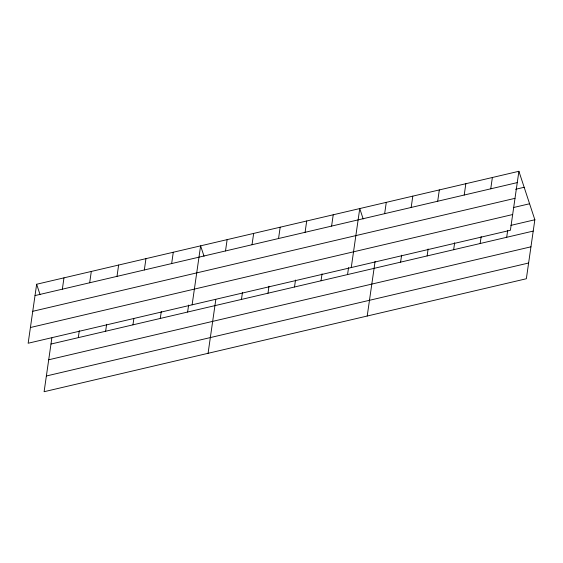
<?xml version="1.0" encoding="UTF-8"?>
<svg xmlns="http://www.w3.org/2000/svg" width="563" height="563" viewBox="0 0 563 563"><rect width="100%" height="100%" fill="white"/><g stroke="black" fill="none" stroke-linecap="round" stroke-linejoin="round"><path stroke-width="0.84" d="M36.651 284.252L28.15 343.24L510.395 230.274L518.896 171.286L36.651 284.252L40.072 294.653M51.852 337.955L44.104 391.714L526.349 278.748L534.85 219.76L518.896 171.286M62.345 289.171L63.978 277.855M78.299 337.645L79.306 330.678M89.672 282.767L91.305 271.45M105.626 331.241L106.632 324.281M116.998 276.37L118.631 265.046M132.952 324.844L133.832 318.749M144.325 269.966L145.958 258.649M160.279 318.44L161.285 311.48M171.659 263.561L173.284 252.245M187.613 312.043L188.612 305.076M192.117 304.829L200.611 245.848L204.038 256.242M208.071 353.304L215.812 299.544M225.503 250.95L227.135 239.634M241.464 299.425L242.463 292.457M252.027 244.736L253.66 233.42M267.981 293.21L268.987 286.25M278.551 238.522L280.184 227.206M294.505 286.996L295.512 280.036M305.076 232.308L306.708 220.992M321.03 280.782L322.036 273.822M331.6 226.094L333.233 214.777M347.554 274.575L348.56 267.608M351.256 267.552L359.757 208.563L363.177 218.965M367.21 316.026L375.085 261.394M384.649 213.673L386.281 202.349M400.603 262.147L401.602 255.18M411.173 207.458L412.799 196.142M427.127 255.933L428.126 248.966M437.697 201.244L439.323 189.928M453.651 249.719L454.651 242.752M464.215 195.03L465.847 183.714M480.169 243.505L481.175 236.544M490.739 188.816L492.372 177.5M506.693 237.29L507.699 230.33M35.019 295.575L517.263 182.602M515.602 189.288L524.16 187.282M32.753 311.304L514.997 198.331M513.329 207.571L529.586 203.764M30.416 327.511L512.661 214.538M510.894 225.376L534.85 219.76M50.973 344.049L533.217 231.076M48.707 359.778L530.951 246.812M46.37 375.985L528.615 263.02"/></g></svg>
